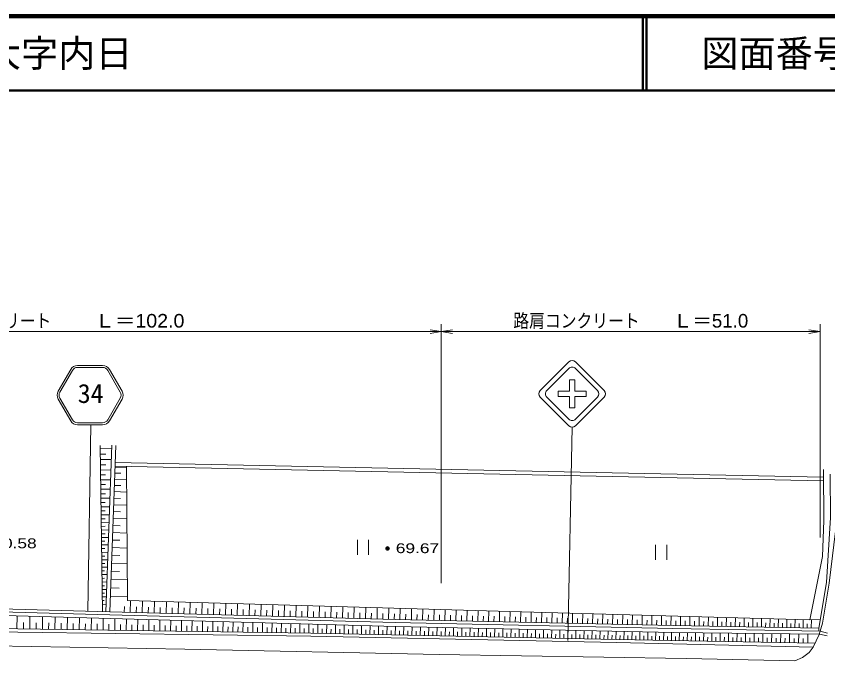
# Model space of a CAD drawing. Units: millimetres, scale not verified. Extents: x 40000 to 680000, y 20000 to 380000.
# Drawn here: x 424372 to 533642, y 293193 to 380000 of the extents above; entities that cross this region are included whole.
import ezdxf
from ezdxf.enums import TextEntityAlignment as Align

# ---------------------------------------------------------------- set-up
doc = ezdxf.new("R2010")
doc.units = ezdxf.units.MM
doc.header["$LTSCALE"] = 1000
doc.header["$PDMODE"] = 32
doc.header["$PDSIZE"] = 500
for name, color, linetype, lineweight in [('M-STR-HTXT', 7, 'Continuous', 13), ('M-STR-STRC', 7, 'Continuous', 13), ('M-TTL', 2, 'Continuous', 140), ('M-TTL-LINE', 7, 'Continuous', 50), ('M-WORK', 1, 'Continuous', 13)]:
    doc.layers.add(name, color=color, linetype=linetype, lineweight=lineweight)
doc.layers.add('M-TTL-TXT', color=7, linetype='Continuous')
doc.styles.add('ＭＳ ゴシック', font='')
doc.styles.add('ＭＳ Ｐゴシック', font='')
doc.styles.get('ＭＳ ゴシック').set_extended_font_data('MS Gothic')
doc.styles.get('ＭＳ Ｐゴシック').set_extended_font_data('MS PGothic')

# ---------------------------------------------------------------- blocks, each defined once
blk = doc.blocks.new('open_arrow')
at = {"color": 0, "linetype": 'Continuous', "lineweight": -2}
blk.add_lwpolyline([(7.5, 1.25), (0, 0), (7.5, -1.25)], dxfattribs=at)

msp = doc.modelspace()

# ---------------------------------------------------------------- linework, layer by layer
at = {"layer": 'M-STR-HTXT'}
for p, q in [((481594, 338518), (481594, 303626)), ((481594, 303626), (481594, 338518)), ((532603, 309815), (532603, 338518)), ((377545, 337518), (481594, 337518)), ((481594, 337518), (532603, 337518))]:
    msp.add_line(p, q, dxfattribs=at)
at = {"layer": 'M-STR-STRC'}
for p, q in [((498786, 333453), (494917, 329584)), ((499678, 333453), (503546, 329584)), ((431704, 332430), (430014, 329504)), ((430245, 329371), (431934, 332297)), ((436004, 332962), (432625, 332962)), ((432625, 332696), (436004, 332696)), ((436695, 332297), (438384, 329371)), ((438615, 329504), (436925, 332430)), ((495809, 329584), (498786, 332561)), ((499678, 332561), (502654, 329584)), ((498879, 329492), (498879, 331030)), ((498879, 331030), (499585, 331030)), ((499585, 329492), (499585, 331030)), ((497340, 329492), (498879, 329492)), ((497340, 328785), (497340, 329492)), ((501124, 329492), (499585, 329492)), ((501124, 328785), (501124, 329492)), ((430014, 328440), (431704, 325514)), ((431934, 325647), (430245, 328573)), ((438384, 328573), (436695, 325647)), ((436925, 325514), (438615, 328440)), ((494917, 328692), (498786, 324824)), ((495809, 328692), (498786, 325716)), ((497340, 328785), (498879, 328785)), ((498879, 328785), (498879, 327246)), ((501124, 328785), (499585, 328785)), ((499585, 328785), (499585, 327246)), ((503546, 328692), (499678, 324824)), ((499678, 325716), (502654, 328692)), ((499585, 327246), (498879, 327246)), ((436004, 325248), (432625, 325248)), ((436004, 324982), (432625, 324982)), ((434002, 299848), (434424, 324982)), ((499222, 324639), (498641, 295938))]:
    msp.add_line(p, q, dxfattribs=at)
for centre, radius, start, end in [((499232, 333007), 631, 45, 135), ((432625, 331898), 1064, 90, 150), ((432625, 331898), 798, 90, 150), ((436004, 331898), 1064, 30, 90), ((436004, 331898), 798, 30, 90), ((499232, 332115), 631, 44.99985, 135), ((430936, 328972), 1064, 150, 210), ((430936, 328972), 798, 150, 210), ((437693, 328972), 798, 330, 30.00002), ((437693, 328972), 1064, 330, 30), ((495363, 329138), 631, 135, 225), ((496255, 329138), 631, 135, 225.00005), ((502208, 329138), 631, 315.00011, 44.99984), ((503100, 329138), 631, 315, 45), ((432625, 326046), 798, 210, 270), ((436004, 326046), 798, 270, 330), ((499232, 326162), 631, 225.00005, 315.00011), ((432625, 326046), 1064, 210, 270), ((436004, 326046), 1064, 270, 330), ((499232, 325270), 631, 225, 315)]:
    msp.add_arc(centre, radius, start, end, dxfattribs=at)
at = {"layer": 'M-TTL'}
msp.add_line((680000, 380000), (40000, 380000), dxfattribs=at)
at = {"layer": 'M-TTL-LINE'}
for p, q in [((508747, 380000), (508747, 370000)), ((509247, 380000), (509247, 370000)), ((40000, 370000), (680000, 370000))]:
    msp.add_line(p, q, dxfattribs=at)
at = {"layer": 'M-WORK'}
for p, q in [((435682, 322191), (436006, 299794)), ((435688, 321755), (437232, 321777)), ((437248, 322210), (436442, 299785)), ((437797, 322191), (436992, 299766)), ((435699, 321020), (436434, 321031)), ((435709, 320285), (437179, 320306)), ((435720, 319585), (436419, 319596)), ((437693, 319279), (439240, 319223)), ((435730, 318886), (437129, 318906)), ((435739, 318220), (436405, 318229)), ((437664, 318471), (438471, 318442)), ((435749, 317554), (437081, 317573)), ((435758, 316920), (436392, 316929)), ((437635, 317663), (439250, 317605)), ((435767, 316286), (437036, 316304)), ((437574, 315977), (439261, 315916)), ((437604, 316820), (438448, 316790)), ((435776, 315682), (436380, 315691)), ((435785, 315078), (436992, 315096)), ((437542, 315096), (438423, 315064)), ((435793, 314504), (436368, 314512)), ((435801, 313929), (436951, 313946)), ((437511, 314215), (439272, 314152)), ((435809, 313382), (436356, 313390)), ((435817, 312835), (436912, 312851)), ((437478, 313296), (438397, 313263)), ((435825, 312314), (436346, 312321)), ((435832, 311793), (436874, 311808)), ((437445, 312376), (439284, 312310)), ((435840, 311293), (436335, 311300)), ((435847, 310793), (436838, 310807)), ((437376, 310455), (439296, 310387)), ((437410, 311416), (438371, 311381)), ((435854, 310293), (436325, 310300)), ((435861, 309793), (436802, 309807)), ((435869, 309293), (436314, 309300)), ((437340, 309453), (438342, 309417)), ((470320, 309479), (470320, 307479)), ((471820, 307479), (471820, 309479)), ((435876, 308793), (436766, 308806)), ((435883, 308293), (436303, 308299)), ((437304, 308450), (439309, 308378)), ((510456, 308795), (510456, 306795)), ((511956, 306795), (511956, 308795)), ((435890, 307793), (436730, 307806)), ((435897, 307293), (436292, 307299)), ((437266, 307403), (438313, 307366)), ((435905, 306793), (436694, 306805)), ((435912, 306294), (436282, 306299)), ((437229, 306356), (439323, 306281)), ((435919, 305794), (436658, 305804)), ((435926, 305294), (436271, 305299)), ((437189, 305263), (438283, 305224)), ((435934, 304794), (436623, 304804)), ((435941, 304294), (436260, 304298)), ((435948, 303794), (436587, 303803)), ((437150, 304170), (439337, 304091)), ((435955, 303294), (436249, 303298)), ((435963, 302794), (436551, 302802)), ((437109, 303028), (438251, 302987)), ((435970, 302294), (436239, 302298)), ((435977, 301794), (436515, 301802)), ((437068, 301887), (439351, 301805)), ((435984, 301294), (436228, 301298)), ((435992, 300794), (436479, 300801)), ((438913, 299714), (438934, 300523)), ((439721, 299693), (439764, 301310)), ((441335, 299650), (441378, 301264)), ((442946, 299607), (442989, 301218)), ((444554, 299564), (444596, 301172)), ((446158, 299521), (446201, 301126)), ((447759, 299479), (447802, 301080)), ((449357, 299436), (449400, 301034)), ((450952, 299394), (450995, 300989)), ((452544, 299351), (452586, 300943)), ((454132, 299309), (454175, 300898)), ((455718, 299267), (455760, 300852)), ((457300, 299225), (457342, 300807)), ((458879, 299183), (458921, 300762)), ((460455, 299141), (460497, 300717)), ((462028, 299099), (462070, 300672)), ((463598, 299057), (463640, 300627)), ((465165, 299015), (465206, 300582)), ((466728, 298974), (466770, 300537)), ((468289, 298932), (468330, 300492)), ((440528, 299671), (440550, 300478)), ((442141, 299628), (442162, 300434)), ((443750, 299586), (443771, 300389)), ((445356, 299543), (445377, 300345)), ((446959, 299500), (446980, 300301)), ((448558, 299457), (448580, 300256)), ((450155, 299415), (450176, 300212)), ((451748, 299373), (451769, 300168)), ((453338, 299330), (453359, 300124)), ((454925, 299288), (454946, 300081)), ((456509, 299246), (456530, 300037)), ((458090, 299204), (458111, 299993)), ((459667, 299162), (459688, 299950)), ((461242, 299120), (461263, 299906)), ((462813, 299078), (462834, 299863)), ((464381, 299036), (464402, 299819)), ((465947, 298994), (465967, 299776)), ((467509, 298953), (467529, 299733)), ((469068, 298911), (469088, 299690)), ((469846, 298890), (469888, 300448)), ((470623, 298870), (470644, 299647)), ((471401, 298849), (471442, 300403)), ((472176, 298828), (472197, 299604)), ((472952, 298808), (472993, 300359)), ((473726, 298787), (473746, 299561)), ((474500, 298767), (474541, 300315)), ((475271, 298746), (475291, 299517)), ((476042, 298729), (476075, 300271)), ((476807, 298713), (476823, 299478)), ((477572, 298696), (477605, 300227)), ((478332, 298680), (478348, 299440)), ((479092, 298664), (479124, 300184)), ((479846, 298648), (479862, 299402)), ((480600, 298632), (480632, 300140)), ((482098, 298600), (482129, 300098)), ((483584, 298569), (483616, 300055)), ((485060, 298537), (485091, 300013)), ((486524, 298506), (486556, 299971)), ((487979, 298475), (488010, 299929)), ((489422, 298444), (489453, 299888)), ((490855, 298414), (490886, 299847)), ((492279, 298384), (492309, 299807)), ((493692, 298354), (493723, 299768)), ((495097, 298324), (495127, 299728)), ((496492, 298294), (496522, 299689)), ((497878, 298265), (497908, 299651)), ((499255, 298235), (499284, 299612)), ((500622, 298206), (500651, 299574)), ((501981, 298177), (502010, 299536)), ((503330, 298149), (503359, 299498)), ((504671, 298120), (504699, 299461)), ((506002, 298092), (506030, 299423)), ((424474, 297510), (424504, 299257)), ((425336, 297497), (425349, 298359)), ((426198, 297485), (426223, 299208)), ((427048, 297472), (427061, 298322)), ((427898, 297460), (427923, 299160)), ((429576, 297435), (429600, 299113)), ((431231, 297411), (431255, 299066)), ((432863, 297387), (432887, 299020)), ((434474, 297363), (434498, 298974)), ((436063, 297340), (436086, 298929)), ((437631, 297317), (437654, 298885)), ((439178, 297295), (439200, 298842)), ((440704, 297272), (440726, 298799)), ((442210, 297250), (442232, 298756)), ((443696, 297229), (443718, 298715)), ((445162, 297207), (445184, 298673)), ((446609, 297186), (446630, 298633)), ((448037, 297165), (448058, 298593)), ((449445, 297145), (449466, 298553)), ((450835, 297124), (450855, 298514)), ((452206, 297104), (452226, 298475)), ((453559, 297084), (453579, 298437)), ((454894, 297065), (454914, 298400)), ((456212, 297046), (456231, 298363)), ((457511, 297027), (457530, 298326)), ((481349, 298616), (481365, 299365)), ((482841, 298584), (482857, 299328)), ((484322, 298553), (484338, 299291)), ((485792, 298522), (485808, 299254)), ((487252, 298491), (487267, 299218)), ((488700, 298460), (488716, 299182)), ((490139, 298429), (490154, 299146)), ((491567, 298399), (491582, 299111)), ((492985, 298369), (493001, 299076)), ((494395, 298339), (494410, 299041)), ((495795, 298309), (495809, 299007)), ((497185, 298279), (497200, 298972)), ((498566, 298250), (498581, 298938)), ((499939, 298221), (499953, 298905)), ((501302, 298192), (501316, 298871)), ((502655, 298163), (502670, 298838)), ((504000, 298135), (504015, 298805)), ((505336, 298106), (505350, 298772)), ((506663, 298078), (506677, 298739)), ((507325, 298064), (507353, 299386)), ((507982, 298050), (507996, 298707)), ((508638, 298036), (508666, 299350)), ((509291, 298022), (509305, 298675)), ((509944, 298008), (509971, 299313)), ((510592, 297994), (510606, 298643)), ((511240, 297981), (511267, 299277)), ((511884, 297967), (511897, 298611)), ((512528, 297953), (512555, 299241)), ((513165, 297941), (513177, 298579)), ((513803, 297930), (513825, 299205)), ((514434, 297919), (514445, 298550)), ((515065, 297908), (515087, 299170)), ((515690, 297897), (515701, 298522)), ((516314, 297886), (516336, 299135)), ((516932, 297875), (516943, 298493)), ((517550, 297865), (517572, 299101)), ((518162, 297854), (518173, 298466)), ((518774, 297843), (518795, 299066)), ((519379, 297833), (519389, 298438)), ((519984, 297822), (520005, 299033)), ((520583, 297812), (520593, 298411)), ((521182, 297801), (521203, 298999)), ((521774, 297791), (521785, 298384)), ((522367, 297781), (522388, 298966)), ((522953, 297771), (522964, 298357)), ((523540, 297760), (523560, 298933)), ((524120, 297750), (524130, 298331)), ((524700, 297740), (524721, 298901)), ((525849, 297720), (525869, 298869)), ((526985, 297700), (527005, 298837)), ((528110, 297681), (528130, 298805)), ((529223, 297661), (529243, 298774)), ((530324, 297642), (530344, 298744)), ((531241, 298718), (532611, 298730)), ((531421, 297623), (531441, 298720)), ((428737, 297447), (428749, 298286)), ((430403, 297423), (430415, 298250)), ((432047, 297399), (432059, 298215)), ((433669, 297375), (433680, 298181)), ((435269, 297352), (435280, 298146)), ((436847, 297329), (436858, 298113)), ((438404, 297306), (438416, 298079)), ((439941, 297284), (439952, 298047)), ((441457, 297261), (441468, 298014)), ((442953, 297239), (442964, 297982)), ((444429, 297218), (444440, 297951)), ((445886, 297197), (445896, 297920)), ((447323, 297176), (447333, 297889)), ((448741, 297155), (448751, 297859)), ((450140, 297134), (450150, 297829)), ((451521, 297114), (451531, 297800)), ((452883, 297094), (452893, 297771)), ((454227, 297075), (454237, 297742)), ((455553, 297055), (455563, 297714)), ((456862, 297036), (456871, 297686)), ((458153, 297017), (458162, 297658)), ((458794, 297008), (458813, 298290)), ((459427, 296999), (459436, 297631)), ((460059, 296989), (460078, 298255)), ((460684, 296980), (460693, 297604)), ((461308, 296971), (461326, 298220)), ((461924, 296962), (461933, 297578)), ((462540, 296953), (462558, 298185)), ((463148, 296944), (463157, 297552)), ((463756, 296935), (463773, 298151)), ((464358, 296925), (464370, 297527)), ((464960, 296912), (464985, 298117)), ((465558, 296900), (465570, 297498)), ((466156, 296887), (466181, 298083)), ((466749, 296875), (466762, 297469)), ((467343, 296863), (467367, 298050)), ((467932, 296851), (467944, 297440)), ((468521, 296839), (468545, 298017)), ((469106, 296826), (469118, 297411)), ((469690, 296814), (469715, 297984)), ((470271, 296802), (470283, 297383)), ((470851, 296790), (470875, 297951)), ((471427, 296779), (471439, 297355)), ((472003, 296767), (472027, 297919)), ((472575, 296755), (472587, 297327)), ((473147, 296743), (473171, 297887)), ((473715, 296731), (473726, 297299)), ((474282, 296720), (474306, 297855)), ((474846, 296708), (474857, 297271)), ((475409, 296696), (475432, 297823)), ((475972, 296685), (475983, 297247)), ((476534, 296673), (476557, 297798)), ((477095, 296661), (477107, 297223)), ((477657, 296650), (477680, 297773)), ((478778, 296627), (478801, 297748)), ((479897, 296603), (479920, 297722)), ((481014, 296580), (481037, 297698)), ((482129, 296557), (482152, 297673)), ((483242, 296534), (483265, 297648)), ((484354, 296511), (484377, 297623)), ((485463, 296488), (485486, 297598)), ((486571, 296466), (486594, 297573)), ((487677, 296443), (487700, 297549)), ((488781, 296420), (488804, 297524)), ((489883, 296397), (489906, 297499)), ((490983, 296374), (491006, 297475)), ((492082, 296352), (492104, 297450)), ((493178, 296329), (493201, 297426)), ((494273, 296306), (494296, 297401)), ((495366, 296284), (495388, 297377)), ((496457, 296261), (496479, 297352)), ((497546, 296239), (497568, 297328)), ((498633, 296216), (498656, 297304)), ((499719, 296194), (499741, 297279)), ((500802, 296171), (500825, 297255)), ((501884, 296149), (501907, 297231)), ((525275, 297730), (525285, 298304)), ((526417, 297710), (526427, 298279)), ((527548, 297691), (527558, 298253)), ((528667, 297671), (528676, 298228)), ((529774, 297652), (529783, 298202)), ((530873, 297633), (530883, 298181)), ((532421, 297606), (532419, 297169)), ((478217, 296638), (478229, 297199)), ((479337, 296615), (479349, 297175)), ((480455, 296592), (480467, 297151)), ((481571, 296569), (481583, 297126)), ((482686, 296546), (482697, 297103)), ((483798, 296523), (483809, 297079)), ((484909, 296500), (484920, 297055)), ((486017, 296477), (486029, 297031)), ((487124, 296454), (487135, 297007)), ((488229, 296431), (488240, 296983)), ((489332, 296409), (489343, 296960)), ((490433, 296386), (490444, 296936)), ((491532, 296363), (491544, 296912)), ((492630, 296340), (492641, 296889)), ((493726, 296318), (493737, 296865)), ((494819, 296295), (494831, 296842)), ((495911, 296273), (495923, 296818)), ((497001, 296250), (497013, 296795)), ((498090, 296228), (498101, 296771)), ((499176, 296205), (499187, 296748)), ((500261, 296183), (500272, 296725)), ((501343, 296160), (501354, 296701)), ((502424, 296138), (502435, 296678)), ((502964, 296127), (502987, 297207)), ((503503, 296116), (503514, 296655)), ((504042, 296105), (504065, 297183)), ((504581, 296093), (504592, 296632)), ((505119, 296082), (505141, 297159)), ((505656, 296071), (505667, 296608)), ((506193, 296061), (506214, 297135)), ((506728, 296050), (506739, 296586)), ((507264, 296039), (507286, 297111)), ((507799, 296028), (507809, 296563)), ((508333, 296018), (508355, 297087)), ((508867, 296007), (508877, 296540)), ((509400, 295996), (509421, 297063)), ((509932, 295986), (509943, 296518)), ((510464, 295975), (510485, 297039)), ((510995, 295964), (511005, 296495)), ((511526, 295954), (511547, 297015)), ((512055, 295943), (512066, 296473)), ((512585, 295933), (512606, 296992)), ((513118, 295922), (513129, 296455)), ((513651, 295911), (513673, 296978)), ((514190, 295900), (514200, 296439)), ((514728, 295890), (514749, 296966)), ((515271, 295879), (515282, 296422)), ((515815, 295868), (515837, 296955)), ((516364, 295857), (516375, 296406)), ((516912, 295846), (516934, 296943)), ((517466, 295835), (517478, 296389)), ((518021, 295824), (518043, 296932)), ((518580, 295812), (518591, 296372)), ((519139, 295801), (519162, 296920)), ((519704, 295790), (519715, 296355)), ((520269, 295778), (520292, 296908)), ((520839, 295767), (520851, 296337)), ((521409, 295756), (521432, 296896)), ((521985, 295744), (521997, 296320)), ((522561, 295733), (522584, 296884)), ((523142, 295721), (523154, 296302)), ((523723, 295709), (523747, 296872)), ((524310, 295697), (524322, 296284)), ((524897, 295686), (524921, 296859)), ((525490, 295674), (525501, 296266)), ((526082, 295662), (526106, 296847)), ((526680, 295650), (526692, 296248)), ((527279, 295638), (527303, 296834)), ((527883, 295626), (527895, 296230)), ((528487, 295614), (528511, 296822)), ((529096, 295601), (529109, 296211)), ((529706, 295589), (529731, 296809)), ((530322, 295577), (530334, 296193)), ((530938, 295565), (530962, 296796)), ((532517, 296780), (533543, 296534)), ((532626, 297165), (533623, 296926))]:
    msp.add_line(p, q, dxfattribs=at)
for points in [[(437705, 319412), (504592, 318018), (533063, 317421)], [(437715, 319912), (504602, 318518), (533060, 317921)], [(439239, 319380), (439354, 301322), (490852, 299848), (531241, 298718), (532912, 307237), (533095, 312100), (533054, 318947)], [(380758, 295965), (421204, 295214), (447082, 294756), (481330, 294057), (514578, 293520), (529203, 293193), (530237, 293618), (531148, 294307), (531695, 295036), (532506, 296738), (532930, 298238), (533841, 303627), (534915, 312480), (535138, 318437)], [(532421, 297606), (533454, 303721), (534001, 312473), (533974, 318321)], [(378611, 307683), (377476, 306128), (376970, 304548), (376970, 302603), (377253, 301509), (378226, 300375), (380576, 298248), (424573, 297508), (464053, 296931), (505230, 296080), (531937, 295545)], [(383120, 300854), (436981, 299366), (475394, 298343), (512795, 297547), (532626, 297165)], [(383121, 301255), (436992, 299766), (475404, 298742), (512807, 297947), (532421, 297606)], [(383119, 300426), (437043, 298902), (475480, 297822), (512861, 296986), (532517, 296780)], [(531695, 295036), (505216, 295661), (464049, 296521), (424579, 297060), (380139, 297822)]]:
    msp.add_lwpolyline(points, dxfattribs=at)
for radius in [150, 120, 90, 60, 30, 20]:
    msp.add_circle((474375, 308322), radius, dxfattribs=at)
msp.add_point((474375, 308322), dxfattribs=at)

# ---------------------------------------------------------------- block references
at = {"layer": 'M-STR-HTXT', "xscale": 200, "yscale": 200, "rotation": 180}
for p in [(481594, 337518), (532603, 337518)]:
    msp.add_blockref('open_arrow', p, dxfattribs=at)
at = {"layer": 'M-STR-HTXT', "xscale": 200, "yscale": 200}
msp.add_blockref('open_arrow', (481594, 337518), dxfattribs=at)

# ---------------------------------------------------------------- texts
at = {"layer": 'M-STR-HTXT', "style": 'ＭＳ Ｐゴシック'}
for s, width, p in [('路肩コンクリート', 0.85, (420589, 337518)), ('Ｌ＝102.0', 1.1, (440967, 337518)), ('路肩コンクリート', 0.85, (499807, 337518)), ('Ｌ＝51.0', 1.05, (517862, 337518))]:
    msp.add_text(s, height=1833, dxfattribs=dict(at, width=width)).set_placement(p, align=Align.BOTTOM_CENTER)
at = {"layer": 'M-STR-STRC', "style": 'ＭＳ ゴシック'}
msp.add_text('34', height=2566, dxfattribs=at).set_placement((432653, 327143), align=Align.BOTTOM_LEFT)
at = {"layer": 'M-TTL-TXT', "style": 'ＭＳ ゴシック'}
msp.add_text('下関市大字内日', height=3666, dxfattribs=at).set_placement((405024, 375000), align=Align.MIDDLE_LEFT)
msp.add_text('図面番号', height=3666, dxfattribs=at).set_placement((526622, 375000), align=Align.MIDDLE_CENTER)
at = {"layer": 'M-WORK', "style": 'ＭＳ Ｐゴシック', "width": 1.35}
for s, p in [('70.58', (424205, 307956)), ('69.67', (478397, 307297))]:
    msp.add_text(s, height=1320, dxfattribs=at).set_placement(p, align=Align.BOTTOM_CENTER)

doc.saveas('drawing.dxf')
